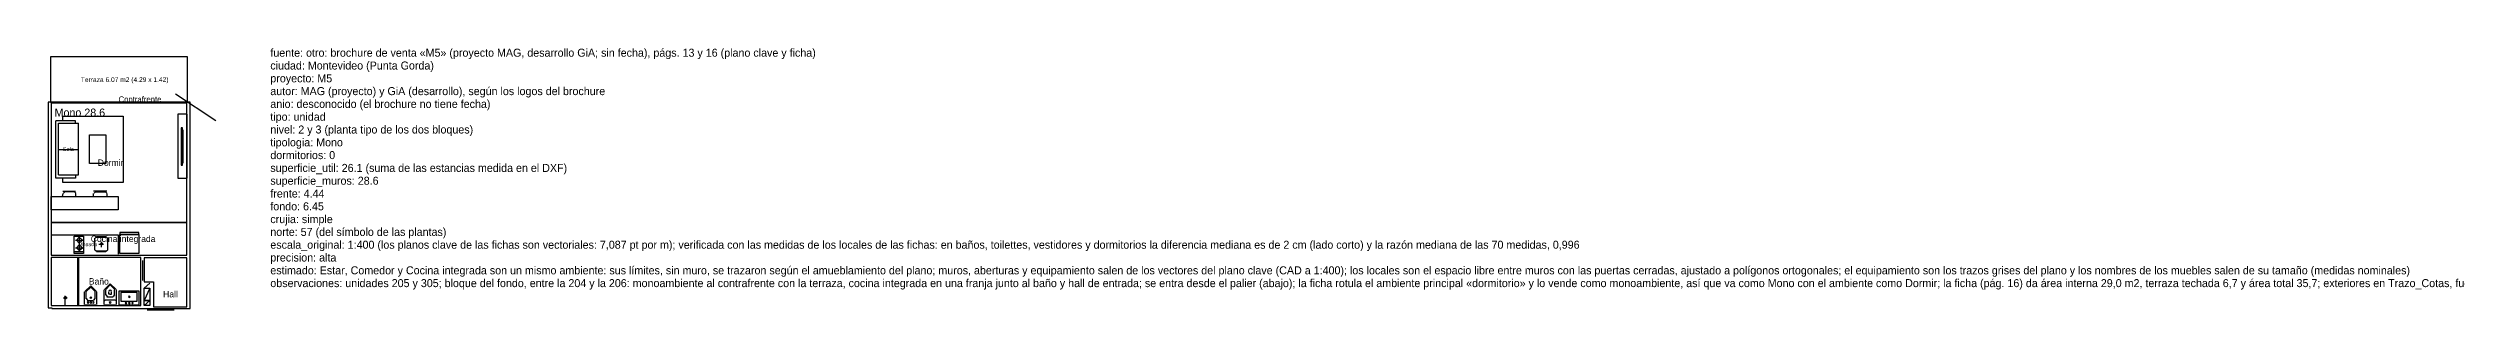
# Model space of a CAD drawing. Header units: metres. Extents: x 0 to 148, y 0 to 8.
# Drawn here: x 0 to 75.2, y 0 to 8.1 of the extents above; entities that cross this region are included whole.
import ezdxf

# ---------------------------------------------------------------- set-up
doc = ezdxf.new("R2010")
doc.units = ezdxf.units.M
for name, color, linetype in [('Trazo_Cotas', 9, 'Continuous'), ('Trazo_Datos', 7, 'Continuous'), ('Trazo_Entrada', 1, 'Continuous'), ('Trazo_Equipamiento', 8, 'Continuous'), ('Trazo_Estancias', 3, 'Continuous'), ('Trazo_Fachada', 30, 'Continuous'), ('Trazo_Norte', 1, 'Continuous'), ('Trazo_Puertas', 1, 'Continuous'), ('Trazo_Unidad', 7, 'Continuous'), ('Trazo_Ventanas', 5, 'Continuous')]:
    doc.layers.add(name, color=color, linetype=linetype)

msp = doc.modelspace()

# ---------------------------------------------------------------- linework, layer by layer
at = {"layer": 'Trazo_Cotas'}
msp.add_lwpolyline([(4.35, 6.45), (4.35, 7.87), (0.07, 7.87), (0.07, 6.45)], close=True, dxfattribs=at)
at = {"layer": 'Trazo_Entrada'}
msp.add_line((3.09, -0.04), (3.94, -0.04), dxfattribs=at)
at = {"layer": 'Trazo_Equipamiento', "color": 9}
for p, q in [((0.85, 5.87), (0.24, 5.87)), ((0.32, 4.18), (0.32, 5.79)), ((0.32, 5.79), (0.95, 5.79)), ((0.85, 5.79), (0.85, 5.87)), ((0.95, 4.18), (0.95, 5.79)), ((0.32, 4.97), (0.95, 4.97)), ((0.32, 4.18), (0.95, 4.18)), ((0.46, 3.6), (0.44, 3.5)), ((0.46, 3.67), (0.85, 3.67)), ((0.52, 3.65), (0.48, 3.61)), ((0.81, 3.65), (0.51, 3.65)), ((0.86, 3.61), (0.82, 3.65)), ((0.86, 3.5), (0.86, 3.6)), ((1.83, 3.67), (1.42, 3.67)), ((1.42, 3.5), (1.42, 3.6)), ((1.48, 3.65), (1.44, 3.61)), ((1.47, 3.65), (1.78, 3.65)), ((1.83, 3.61), (1.79, 3.65)), ((1.83, 3.6), (1.83, 3.5)), ((3, 0.64), (3.18, 0.79)), ((3, 0.1), (3.18, 0.25))]:
    msp.add_line(p, q, dxfattribs=at)
at = {"layer": 'Trazo_Equipamiento', "color": 8}
for p, q in [((2.24, 2.33), (2.47, 2.33)), ((1.1, 1.77), (0.81, 1.77)), ((1.08, 2.13), (0.85, 2.13)), ((1.08, 1.89), (0.85, 1.89)), ((0.92, 1.6), (0.92, 0.1)), ((0.95, 1.6), (0.95, 0.1)), ((1.46, 1.82), (1.46, 2.2)), ((1.46, 1.82), (1.46, 2.2)), ((1.52, 2.25), (1.47, 2.2)), ((1.52, 2.25), (1.47, 2.2)), ((1.47, 1.83), (1.52, 1.79)), ((1.47, 1.83), (1.52, 1.79)), ((1.51, 2.25), (1.8, 2.25)), ((1.51, 2.23), (1.8, 2.23)), ((1.8, 1.79), (1.51, 1.79)), ((1.8, 1.77), (1.51, 1.77)), ((1.58, 2.01), (1.73, 2.01)), ((1.66, 2.09), (1.66, 1.92)), ((1.85, 2.2), (1.8, 2.25)), ((1.85, 2.2), (1.8, 2.25)), ((1.8, 1.79), (1.85, 1.83)), ((1.8, 1.79), (1.85, 1.83)), ((1.85, 2.2), (1.85, 1.82)), ((1.85, 2.2), (1.85, 1.82)), ((0.59, 0.33), (0.48, 0.33)), ((0.53, 0.1), (0.53, 0.4)), ((1.14, 0.52), (1.14, 0.52)), ((1.14, 0.16), (1.14, 0.16)), ((1.15, 0.13), (1.15, 0.13)), ((1.49, 0.11), (1.15, 0.11)), ((1.19, 0.3), (1.19, 0.52)), ((1.19, 0.31), (1.23, 0.26)), ((1.22, 0.25), (1.42, 0.25)), ((1.43, 0.26), (1.47, 0.31)), ((1.47, 0.3), (1.47, 0.52)), ((1.49, 0.13), (1.49, 0.13)), ((1.51, 0.52), (1.51, 0.52)), ((1.75, 0.32), (1.75, 0.59)), ((1.75, 0.13), (1.75, 0.32)), ((1.75, 0.23), (1.75, 0.23)), ((1.79, 0.26), (1.76, 0.24)), ((1.76, 0.13), (1.76, 0.13)), ((2.1, 0.11), (1.76, 0.11)), ((2.08, 0.26), (1.78, 0.26)), ((1.8, 0.42), (1.8, 0.59)), ((1.8, 0.43), (1.84, 0.38)), ((1.83, 0.37), (2.03, 0.37)), ((1.9, 0.45), (1.9, 0.52)), ((1.93, 0.45), (1.9, 0.45)), ((2.04, 0.38), (2.08, 0.43)), ((2.07, 0.42), (2.07, 0.59)), ((2.12, 0.24), (2.09, 0.26)), ((2.1, 0.13), (2.1, 0.13))]:
    msp.add_line(p, q, dxfattribs=at)
at = {"layer": 'Trazo_Equipamiento', "color": 9}
for points in [[(4.34, 6.07), (4.05, 6.07), (4.05, 4.07), (4.34, 4.07)], [(1.29, 5.43), (1.8, 5.43), (1.8, 4.53), (1.29, 4.53)], [(4.2, 5.65), (4.15, 5.65), (4.15, 4.48), (4.2, 4.48)], [(0.09, 3.5), (2.19, 3.5), (2.19, 3.09), (0.09, 3.09)], [(3.18, 0.25), (3, 0.25), (3, 0.64), (3.18, 0.64)]]:
    msp.add_lwpolyline(points, close=True, dxfattribs=at)
for points in [[(0.85, 4.18), (0.85, 4.07), (0.24, 4.07), (0.24, 5.87)], [(0.46, 5.87), (0.46, 6.01), (2.34, 6.01), (2.34, 4.04)], [(4.2, 4.55), (4.22, 4.55), (4.22, 5.58), (4.2, 5.58)], [(2.34, 4.13), (2.34, 3.94), (0.46, 3.94), (0.46, 4.07)], [(3.18, 0.64), (3, 0.25), (3.18, 0.25), (3.18, 0.1), (3, 0.1), (3, 0.25)]]:
    msp.add_lwpolyline(points, dxfattribs=at)
at = {"layer": 'Trazo_Equipamiento', "color": 8}
for points in [[(0.09, 2.3), (2.19, 2.3), (2.19, 1.7)], [(2.47, 2.33), (2.83, 2.33), (2.83, 2.38), (2.24, 2.38), (2.24, 2.33)], [(0.97, 2.25), (0.97, 2.01), (0.97, 1.77)], [(2.12, 0.6), (1.94, 0.77), (1.76, 0.6)], [(1.14, 0.13), (1.14, 0.23), (1.14, 0.52)], [(1.51, 0.53), (1.33, 0.71), (1.15, 0.53)], [(1.47, 0.53), (1.33, 0.67), (1.19, 0.53)], [(1.51, 0.52), (1.51, 0.2), (1.51, 0.13)], [(2.08, 0.6), (1.94, 0.74), (1.8, 0.6)], [(1.94, 0.57), (1.91, 0.56), (1.9, 0.53)], [(1.93, 0.45), (1.98, 0.45), (1.98, 0.52)], [(1.98, 0.53), (1.97, 0.56), (1.94, 0.57)], [(2.12, 0.59), (2.12, 0.26), (2.12, 0.13)]]:
    msp.add_lwpolyline(points, dxfattribs=at)
for points in [[(1.1, 1.72), (0.81, 1.72), (0.81, 2.26), (1.1, 2.26)], [(2.24, 2.31), (2.83, 2.31), (2.83, 1.72), (2.24, 1.72)], [(0.97, 2.23), (0.88, 2.14), (0.97, 2.04), (1.07, 2.14)], [(0.97, 1.99), (0.88, 1.9), (0.97, 1.81), (1.07, 1.9)], [(1.67, 2.06), (1.63, 2.02), (1.67, 1.98), (1.71, 2.02)], [(1.67, 2.04), (1.64, 2.02), (1.67, 1.99), (1.69, 2.02)], [(0.53, 0.38), (0.49, 0.34), (0.53, 0.3), (0.58, 0.34)], [(1.27, 0.19), (1.25, 0.21), (1.22, 0.19), (1.25, 0.16)], [(1.36, 0.34), (1.33, 0.37), (1.3, 0.34), (1.33, 0.32)], [(1.36, 0.19), (1.33, 0.21), (1.3, 0.19), (1.33, 0.16)], [(1.44, 0.19), (1.41, 0.21), (1.39, 0.19), (1.41, 0.16)], [(1.97, 0.19), (1.94, 0.21), (1.91, 0.19), (1.94, 0.16)], [(2.83, 0.11), (2.22, 0.11), (2.22, 0.55), (2.83, 0.55)], [(2.78, 0.5), (2.27, 0.5), (2.27, 0.23), (2.78, 0.23)], [(2.41, 0.17), (2.43, 0.15), (2.46, 0.17), (2.43, 0.2)], [(2.51, 0.37), (2.53, 0.35), (2.56, 0.37), (2.53, 0.4)], [(2.51, 0.17), (2.53, 0.15), (2.56, 0.17), (2.53, 0.2)], [(2.61, 0.17), (2.63, 0.15), (2.66, 0.17), (2.63, 0.2)]]:
    msp.add_lwpolyline(points, close=True, dxfattribs=at)
at = {"layer": 'Trazo_Estancias', "color": 5}
msp.add_lwpolyline([(4.33, 2.69), (4.33, 6.42), (0.09, 6.42), (0.09, 2.69)], close=True, dxfattribs=at)
at = {"layer": 'Trazo_Estancias', "color": 30}
msp.add_lwpolyline([(4.33, 1.67), (4.33, 2.69), (0.09, 2.69), (0.09, 1.67)], close=True, dxfattribs=at)
at = {"layer": 'Trazo_Estancias', "color": 4}
msp.add_lwpolyline([(2.89, 0.1), (2.89, 1.6), (0.09, 1.6), (0.09, 0.1)], close=True, dxfattribs=at)
at = {"layer": 'Trazo_Estancias', "color": 8}
msp.add_lwpolyline([(4.33, 0.05), (4.33, 1.59), (3, 1.59), (3, 0.84), (3.29, 0.84), (3.29, 0.05)], close=True, dxfattribs=at)
at = {"layer": 'Trazo_Fachada'}
msp.add_line((4.29, 6.45), (0.12, 6.45), dxfattribs=at)
at = {"layer": 'Trazo_Norte'}
msp.add_line((5.24, 5.87), (3.98, 6.7), dxfattribs=at)
at = {"layer": 'Trazo_Puertas'}
msp.add_line((2.95, 1.5), (2.95, 0.88), dxfattribs=at)
at = {"layer": 'Trazo_Unidad'}
msp.add_lwpolyline([(4.44, 6.45), (0, 6.45), (0, 0.02), (0.11, 0.02), (0.11, 0), (4.44, 0)], close=True, dxfattribs=at)
at = {"layer": 'Trazo_Ventanas'}
msp.add_line((4.09, 6.45), (0.44, 6.45), dxfattribs=at)

# ---------------------------------------------------------------- texts
at = {"layer": 'Trazo_Cotas'}
msp.add_text('Terraza 6.07 m2 (4.29 x 1.42)', height=0.15, dxfattribs=at).set_placement((1.02, 7.08))
at = {"layer": 'Trazo_Datos'}
for s, p in [('fuente: otro: brochure de venta «M5» (proyecto MAG, desarrollo GiA; sin fecha), págs. 13 y 16 (plano clave y ficha)', (6.94, 7.87)), ('ciudad: Montevideo (Punta Gorda)', (6.94, 7.47)), ('autor: MAG (proyecto) y GiA (desarrollo), según los logos del brochure', (6.94, 6.67)), ('proyecto: M5', (6.94, 7.07)), ('tipo: unidad', (6.94, 5.87)), ('anio: desconocido (el brochure no tiene fecha)', (6.94, 6.27)), ('tipologia: Mono', (6.94, 5.07)), ('nivel: 2 y 3 (planta tipo de los dos bloques)', (6.94, 5.47)), ('superficie_util: 26.1 (suma de las estancias medida en el DXF)', (6.94, 4.27)), ('dormitorios: 0', (6.94, 4.67)), ('superficie_muros: 28.6', (6.94, 3.87)), ('frente: 4.44', (6.94, 3.47)), ('fondo: 6.45', (6.94, 3.07)), ('crujia: simple', (6.94, 2.67)), ('norte: 57 (del símbolo de las plantas)', (6.94, 2.27)), ('escala_original: 1:400 (los planos clave de las fichas son vectoriales: 7,087 pt por m); verificada con las medidas de los locales de las fichas: en baños, toilettes, vestidores y dormitorios la diferencia mediana es de 2 cm (lado corto) y la razón mediana de las 70 medidas, 0,996', (6.94, 1.87)), ('precision: alta', (6.94, 1.47)), ('estimado: Estar, Comedor y Cocina integrada son un mismo ambiente: sus límites, sin muro, se trazaron según el amueblamiento del plano; muros, aberturas y equipamiento salen de los vectores del plano clave (CAD a 1:400); los locales son el espacio libre entre muros con las puertas cerradas, ajustado a polígonos ortogonales; el equipamiento son los trazos grises del plano y los nombres de los muebles salen de su tamaño (medidas nominales)', (6.94, 1.07)), ('observaciones: unidades 205 y 305; bloque del fondo, entre la 204 y la 206: monoambiente al contrafrente con la terraza, cocina integrada en una franja junto al baño y hall de entrada; se entra desde el palier (abajo); la ficha rotula el ambiente principal «dormitorio» y lo vende como monoambiente, así que va como Mono con el ambiente como Dormir; la ficha (pág. 16) da área interna 29,0 m2, terraza techada 6,7 y área total 35,7; exteriores en Trazo_Cotas, fuera del contorno: Terraza 6.07 m2 (4.29 x 1.42); la 105 es igual, con un jardín al fondo del lote de unos 3,6 x 12,5 m con parrillero (patio abierto 42,4 m2 y techado 5,7); M5, calle Alejandro Gallinal, Punta Gorda (Montevideo), cerca de la rambla; dos bloques en un lote entre medianeras: el del frente (sobre la calle) con viviendas en los niveles 1 a 6 y el del fondo con viviendas en los niveles 1 a 3 y amenities en el 4, separados por un patio; PB de cocheras y acceso, y subsuelo de cocheras', (6.94, 0.67))]:
    msp.add_text(s, height=0.25, dxfattribs=at).set_placement(p)
at = {"layer": 'Trazo_Equipamiento', "color": 8}
for s, p in [('Sofa', (0.46, 4.92)), ('Mesada', (0.94, 1.95))]:
    msp.add_text(s, height=0.12, dxfattribs=at).set_placement(p)
at = {"layer": 'Trazo_Estancias', "color": 5}
msp.add_text('Dormir', height=0.2, dxfattribs=at).set_placement((1.55, 4.46))
at = {"layer": 'Trazo_Estancias', "color": 30}
msp.add_text('Cocina integrada', height=0.2, dxfattribs=at).set_placement((1.33, 2.08))
at = {"layer": 'Trazo_Estancias', "color": 4}
msp.add_text('Baño', height=0.2, dxfattribs=at).set_placement((1.27, 0.75))
at = {"layer": 'Trazo_Estancias', "color": 8}
msp.add_text('Hall', height=0.2, dxfattribs=at).set_placement((3.59, 0.35))
at = {"layer": 'Trazo_Fachada'}
msp.add_text('Contrafrente', height=0.18, dxfattribs=at).set_placement((2.2, 6.45))
at = {"layer": 'Trazo_Unidad'}
msp.add_text('Mono 28.6', height=0.25, dxfattribs=at).set_placement((0.2, 6))

doc.saveas('drawing.dxf')
